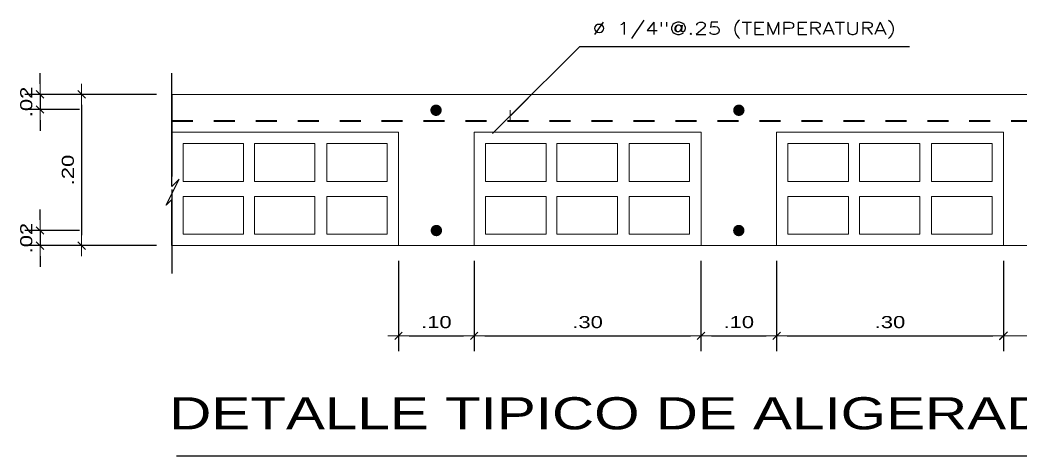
# Model space of a CAD drawing. Header units: millimetres. Extents: x 10559 to 10691, y -16579 to -16550.
# Drawn here: x 10635.908 to 10640.677, y -16560.115 to -16558.039 of the extents above; entities that cross this region are included whole.
import ezdxf
from ezdxf.enums import TextEntityAlignment as Align

# ---------------------------------------------------------------- set-up
doc = ezdxf.new("R2010")
doc.units = ezdxf.units.MM
doc.linetypes.add('HIDDEN2', pattern=[0.1875, 0.125, -0.0625])
for name, color, linetype, lineweight in [('ACERO', 4, 'Continuous', 40), ('CASCO', 2, 'Continuous', 20), ('Cotas', 8, 'Continuous', 13), ('COTAS-01', 1, 'Continuous', 9), ('ESTRIBO', 3, 'Continuous', 30), ('TEXTOCHI', 3, 'Continuous', 30), ('TEXTOS-GRANDES-03', 3, 'Continuous', 25)]:
    doc.layers.add(name, color=color, linetype=linetype, lineweight=lineweight)
doc.styles.add('R175-50', font='arial.ttf', dxfattribs={"width": 1.3, "height": 0.18})
doc.styles.add('R80-25', font='romans.shx', dxfattribs={"width": 1.3, "height": 0.04})
doc.styles.add('R80-50', font='arial.ttf', dxfattribs={"width": 1.3, "height": 0.08})
doc.dimstyles.new('1-50', dxfattribs={"dimtxt": 0.08, "dimasz": 0.1, "dimexe": 0.1, "dimexo": 0.1, "dimgap": 0.05, "dimtad": 1, "dimtoh": 1, "dimzin": 4, "dimdsep": 46, "dimtxsty": 'R80-50', "dimblk1": 'TICK1', "dimblk2": 'TICK1', "dimsah": 1, "dimcen": 0.09, "dimclrt": 3, "dimadec": 0, "dimazin": 0, "dimtfac": 1, "dimtix": 1, "dimtmove": 0, "dimatfit": 3, "dimldrblk": 'TICK1', "dimfxl": 1, "dimtolj": 1, "dimtzin": 0, "dimarcsym": 0})
doc.dimstyles.new('COTAS50', dxfattribs={"dimscale": 0.2, "dimtxt": 2.5, "dimasz": 0.8, "dimexe": 0.5, "dimexo": 0.9, "dimgap": 0.2, "dimtad": 1, "dimtoh": 1, "dimzin": 5, "dimdsep": 46, "dimtxsty": 'R80-50', "dimblk1": 'FILO', "dimblk2": 'FILO', "dimsah": 1, "dimcen": 2.5, "dimclrt": 3, "dimadec": 0, "dimazin": 0, "dimtfac": 1, "dimtdec": 4, "dimtmove": 0, "dimatfit": 3, "dimldrblk": 'FILO', "dimfxl": 1, "dimtvp": 1, "dimtolj": 1, "dimtzin": 0, "dimarcsym": 0})

# ---------------------------------------------------------------- blocks, each defined once
blk = doc.blocks.new('TICK1')
at = {"layer": 'COTAS-01'}
blk.add_line((-1, 0), (1, 0), dxfattribs=at)
at = {"layer": 'COTAS-01', "color": 4}
blk.add_line((-0.354, -0.354), (0.354, 0.354), dxfattribs=at)
blk = doc.blocks.new('*D41')
at = {"layer": 'COTAS-01', "color": 0, "lineweight": -2, "ltscale": 0.5, "transparency": 16777216}
for p, q in [((228.325, 24.7805), (227.729, 24.7805)), ((227.829, 24.7105), (227.829, 23.8505)), ((228.325, 23.7805), (227.729, 23.7805))]:
    blk.add_line(p, q, dxfattribs=at)
at = {"layer": 'Defpoints', "color": 0, "ltscale": 0.5, "transparency": 16777216}
for p in [(228.425, 24.7805), (227.829, 23.7805), (228.425, 23.7805)]:
    blk.add_point(p, dxfattribs=at)
at = {"layer": 'COTAS-01', "color": 0, "lineweight": -2, "ltscale": 0.5, "transparency": 16777216, "xscale": 0.07, "yscale": 0.07, "zscale": 0.07}
for p, rotation in [((227.829, 24.7805), 90), ((227.829, 23.7805), 270)]:
    blk.add_blockref('TICK1', p, dxfattribs=dict(at, rotation=rotation))
at = {"layer": 'COTAS-01', "color": 3, "ltscale": 0.5, "transparency": 16777216, "insert": (227.7381, 24.2805), "char_height": 0.08, "attachment_point": 5, "rotation": 90, "style": 'R80-50'}
blk.add_mtext('\\A1;.20', dxfattribs=at)
blk = doc.blocks.new('*D44')
at = {"layer": 'COTAS-01', "color": 0, "lineweight": -2, "ltscale": 0.5, "transparency": 16777216}
for p, q in [((229.925, 23.6805), (229.925, 23.0839)), ((230.425, 23.6805), (230.425, 23.0839)), ((229.995, 23.1839), (230.355, 23.1839))]:
    blk.add_line(p, q, dxfattribs=at)
at = {"layer": 'Defpoints', "color": 0, "ltscale": 0.5, "transparency": 16777216}
for p in [(229.925, 23.7805), (230.425, 23.7805), (230.425, 23.1839)]:
    blk.add_point(p, dxfattribs=at)
at = {"layer": 'COTAS-01', "color": 0, "lineweight": -2, "ltscale": 0.5, "transparency": 16777216, "xscale": 0.07, "yscale": 0.07, "zscale": 0.07, "rotation": 180}
blk.add_blockref('TICK1', (229.925, 23.1839), dxfattribs=at)
at = {"layer": 'COTAS-01', "color": 0, "lineweight": -2, "ltscale": 0.5, "transparency": 16777216, "xscale": 0.07, "yscale": 0.07, "zscale": 0.07}
blk.add_blockref('TICK1', (230.425, 23.1839), dxfattribs=at)
at = {"layer": 'COTAS-01', "color": 3, "ltscale": 0.5, "transparency": 16777216, "insert": (230.175, 23.2747), "char_height": 0.08, "attachment_point": 5, "style": 'R80-50'}
blk.add_mtext('\\A1;.10', dxfattribs=at)
blk = doc.blocks.new('*D45')
at = {"layer": 'COTAS-01', "color": 0, "lineweight": -2, "ltscale": 0.5, "transparency": 16777216}
for p, q in [((230.425, 23.6805), (230.425, 23.0839)), ((231.925, 23.6805), (231.925, 23.0839)), ((230.495, 23.1839), (231.855, 23.1839))]:
    blk.add_line(p, q, dxfattribs=at)
at = {"layer": 'Defpoints', "color": 0, "ltscale": 0.5, "transparency": 16777216}
for p in [(230.425, 23.7805), (231.925, 23.7805), (231.925, 23.1839)]:
    blk.add_point(p, dxfattribs=at)
at = {"layer": 'COTAS-01', "color": 0, "lineweight": -2, "ltscale": 0.5, "transparency": 16777216, "xscale": 0.07, "yscale": 0.07, "zscale": 0.07, "rotation": 180}
blk.add_blockref('TICK1', (230.425, 23.1839), dxfattribs=at)
at = {"layer": 'COTAS-01', "color": 0, "lineweight": -2, "ltscale": 0.5, "transparency": 16777216, "xscale": 0.07, "yscale": 0.07, "zscale": 0.07}
blk.add_blockref('TICK1', (231.925, 23.1839), dxfattribs=at)
at = {"layer": 'COTAS-01', "color": 3, "ltscale": 0.5, "transparency": 16777216, "insert": (231.175, 23.2747), "char_height": 0.08, "attachment_point": 5, "style": 'R80-50'}
blk.add_mtext('\\A1;.30', dxfattribs=at)
blk = doc.blocks.new('*D46')
at = {"layer": 'COTAS-01', "color": 0, "lineweight": -2, "ltscale": 0.5, "transparency": 16777216}
for p, q in [((231.925, 23.6805), (231.925, 23.0839)), ((232.425, 23.6805), (232.425, 23.0839)), ((231.995, 23.1839), (232.355, 23.1839))]:
    blk.add_line(p, q, dxfattribs=at)
at = {"layer": 'Defpoints', "color": 0, "ltscale": 0.5, "transparency": 16777216}
for p in [(231.925, 23.7805), (232.425, 23.7805), (232.425, 23.1839)]:
    blk.add_point(p, dxfattribs=at)
at = {"layer": 'COTAS-01', "color": 0, "lineweight": -2, "ltscale": 0.5, "transparency": 16777216, "xscale": 0.07, "yscale": 0.07, "zscale": 0.07, "rotation": 180}
blk.add_blockref('TICK1', (231.925, 23.1839), dxfattribs=at)
at = {"layer": 'COTAS-01', "color": 0, "lineweight": -2, "ltscale": 0.5, "transparency": 16777216, "xscale": 0.07, "yscale": 0.07, "zscale": 0.07}
blk.add_blockref('TICK1', (232.425, 23.1839), dxfattribs=at)
at = {"layer": 'COTAS-01', "color": 3, "ltscale": 0.5, "transparency": 16777216, "insert": (232.175, 23.2747), "char_height": 0.08, "attachment_point": 5, "style": 'R80-50'}
blk.add_mtext('\\A1;.10', dxfattribs=at)
blk = doc.blocks.new('*D47')
at = {"layer": 'COTAS-01', "color": 0, "lineweight": -2, "ltscale": 0.5, "transparency": 16777216}
for p, q in [((232.425, 23.6805), (232.425, 23.0839)), ((233.925, 23.6805), (233.925, 23.0839)), ((232.495, 23.1839), (233.855, 23.1839))]:
    blk.add_line(p, q, dxfattribs=at)
at = {"layer": 'Defpoints', "color": 0, "ltscale": 0.5, "transparency": 16777216}
for p in [(232.425, 23.7805), (233.925, 23.7805), (233.925, 23.1839)]:
    blk.add_point(p, dxfattribs=at)
at = {"layer": 'COTAS-01', "color": 0, "lineweight": -2, "ltscale": 0.5, "transparency": 16777216, "xscale": 0.07, "yscale": 0.07, "zscale": 0.07, "rotation": 180}
blk.add_blockref('TICK1', (232.425, 23.1839), dxfattribs=at)
at = {"layer": 'COTAS-01', "color": 0, "lineweight": -2, "ltscale": 0.5, "transparency": 16777216, "xscale": 0.07, "yscale": 0.07, "zscale": 0.07}
blk.add_blockref('TICK1', (233.925, 23.1839), dxfattribs=at)
at = {"layer": 'COTAS-01', "color": 3, "ltscale": 0.5, "transparency": 16777216, "insert": (233.175, 23.2747), "char_height": 0.08, "attachment_point": 5, "style": 'R80-50'}
blk.add_mtext('\\A1;.30', dxfattribs=at)
blk = doc.blocks.new('*D48')
at = {"layer": 'COTAS-01', "color": 0, "lineweight": -2, "ltscale": 0.5, "transparency": 16777216}
for p, q in [((227.5541, 24.8505), (227.5541, 24.9205)), ((227.8156, 24.7805), (227.4541, 24.7805)), ((227.5541, 24.7805), (227.5541, 24.6805)), ((227.8156, 24.6805), (227.4541, 24.6805)), ((227.5541, 24.6105), (227.5541, 24.5405))]:
    blk.add_line(p, q, dxfattribs=at)
at = {"layer": 'Defpoints', "color": 0, "ltscale": 0.5, "transparency": 16777216}
for p in [(227.9156, 24.7805), (227.5541, 24.6805), (227.9156, 24.6805)]:
    blk.add_point(p, dxfattribs=at)
at = {"layer": 'COTAS-01', "color": 0, "lineweight": -2, "ltscale": 0.5, "transparency": 16777216, "xscale": 0.07, "yscale": 0.07, "zscale": 0.07}
for p, rotation in [((227.5541, 24.7805), 270), ((227.5541, 24.6805), 90)]:
    blk.add_blockref('TICK1', p, dxfattribs=dict(at, rotation=rotation))
at = {"layer": 'COTAS-01', "color": 3, "ltscale": 0.5, "transparency": 16777216, "insert": (227.4632, 24.7305), "char_height": 0.08, "attachment_point": 5, "rotation": 90, "style": 'R80-50'}
blk.add_mtext('\\A1;.02', dxfattribs=at)
blk = doc.blocks.new('*D49')
at = {"layer": 'COTAS-01', "color": 0, "lineweight": -2, "ltscale": 0.5, "transparency": 16777216}
for p, q in [((227.5541, 23.9505), (227.5541, 24.0205)), ((227.8156, 23.8805), (227.4541, 23.8805)), ((227.5541, 23.8805), (227.5541, 23.7805)), ((227.8156, 23.7805), (227.4541, 23.7805)), ((227.5541, 23.7105), (227.5541, 23.6405))]:
    blk.add_line(p, q, dxfattribs=at)
at = {"layer": 'Defpoints', "color": 0, "ltscale": 0.5, "transparency": 16777216}
for p in [(227.9156, 23.8805), (227.5541, 23.7805), (227.9156, 23.7805)]:
    blk.add_point(p, dxfattribs=at)
at = {"layer": 'COTAS-01', "color": 0, "lineweight": -2, "ltscale": 0.5, "transparency": 16777216, "xscale": 0.07, "yscale": 0.07, "zscale": 0.07}
for p, rotation in [((227.5541, 23.8805), 270), ((227.5541, 23.7805), 90)]:
    blk.add_blockref('TICK1', p, dxfattribs=dict(at, rotation=rotation))
at = {"layer": 'COTAS-01', "color": 3, "ltscale": 0.5, "transparency": 16777216, "insert": (227.4632, 23.8305), "char_height": 0.08, "attachment_point": 5, "rotation": 90, "style": 'R80-50'}
blk.add_mtext('\\A1;.02', dxfattribs=at)
blk = doc.blocks.new('FILO')
at = {"layer": 'Cotas'}
blk.add_line((-1.041, 0), (1.041, 0), dxfattribs=at)
at = {"layer": 'Cotas', "color": 3}
blk.add_line((-0.162, -0.162), (0.162, 0.162), dxfattribs=at)
blk = doc.blocks.new('A$C08DC1EB9')
at = {"ltscale": 0.5}
for p, q in [((1.0262, 8.0974), (1.0262, 7.5537)), ((1.0262, 7.8474), (1.0262, 7.5537)), ((1.0262, 7.4689), (1.0262, 7.0974))]:
    blk.add_line(p, q, dxfattribs=at)
at = {"layer": 'ACERO', "linetype": 'HIDDEN2', "ltscale": 0.5}
blk.add_line((1.0262, 7.9231), (8.5262, 7.9231), dxfattribs=at)
at = {"layer": 'ACERO', "ltscale": 0.5, "const_width": 0.0375}
for points in [[(2.7552, 7.9924, 1), (2.7927, 7.9924, 1)], [(4.7577, 7.9924, 1), (4.7952, 7.9924, 1)], [(2.7574, 7.1974, 1), (2.7949, 7.1974, 1)], [(4.7574, 7.1974, 1), (4.7949, 7.1974, 1)]]:
    blk.add_lwpolyline(points, format="xyb", close=True, dxfattribs=at)
at = {"layer": 'CASCO', "color": 2, "ltscale": 0.5}
for p, q in [((1.0262, 8.0974), (2.5262, 8.0974)), ((1.0262, 7.0974), (8.5262, 7.0974))]:
    blk.add_line(p, q, dxfattribs=at)
at = {"layer": 'CASCO', "ltscale": 0.5}
for p, q in [((2.5262, 8.0974), (3.0262, 8.0974)), ((3.0262, 8.0974), (4.5262, 8.0974)), ((4.5262, 8.0974), (5.0262, 8.0974)), ((5.0262, 8.0974), (6.5262, 8.0974)), ((6.5262, 8.0974), (7.0262, 8.0974)), ((1.0262, 7.8474), (2.5262, 7.8474)), ((1.0262, 7.8474), (2.5262, 7.8474)), ((2.5262, 7.8474), (2.5262, 7.0974)), ((2.5262, 7.8474), (2.5262, 7.0974)), ((3.0262, 7.8474), (4.5262, 7.8474)), ((3.0262, 7.8474), (3.0262, 7.0974)), ((4.5262, 7.8474), (4.5262, 7.0974)), ((5.0262, 7.8474), (6.5262, 7.8474)), ((5.0262, 7.8474), (6.5262, 7.8474)), ((5.0262, 7.8474), (5.0262, 7.0974)), ((5.0262, 7.8474), (5.0262, 7.0974)), ((6.5262, 7.8474), (6.5262, 7.0974)), ((6.5262, 7.8474), (6.5262, 7.0974))]:
    blk.add_line(p, q, dxfattribs=at)
for points in [[(1.1012, 7.5224), (1.1012, 7.7724), (1.5012, 7.7724), (1.5012, 7.5224)], [(1.5734, 7.5224), (1.5734, 7.7724), (1.9734, 7.7724), (1.9734, 7.5224)], [(2.0512, 7.5224), (2.0512, 7.7724), (2.4512, 7.7724), (2.4512, 7.5224)], [(3.1012, 7.5224), (3.1012, 7.7724), (3.5012, 7.7724), (3.5012, 7.5224)], [(3.5734, 7.5224), (3.5734, 7.7724), (3.9734, 7.7724), (3.9734, 7.5224)], [(4.0512, 7.5224), (4.0512, 7.7724), (4.4512, 7.7724), (4.4512, 7.5224)], [(5.1012, 7.5224), (5.1012, 7.7724), (5.5012, 7.7724), (5.5012, 7.5224)], [(5.5734, 7.5224), (5.5734, 7.7724), (5.9734, 7.7724), (5.9734, 7.5224)], [(6.0512, 7.5224), (6.0512, 7.7724), (6.4512, 7.7724), (6.4512, 7.5224)], [(1.1012, 7.1724), (1.1012, 7.4224), (1.5012, 7.4224), (1.5012, 7.1724)], [(1.5734, 7.1724), (1.5734, 7.4224), (1.9734, 7.4224), (1.9734, 7.1724)], [(2.0512, 7.1724), (2.0512, 7.4224), (2.4512, 7.4224), (2.4512, 7.1724)], [(3.1012, 7.1724), (3.1012, 7.4224), (3.5012, 7.4224), (3.5012, 7.1724)], [(3.5734, 7.1724), (3.5734, 7.4224), (3.9734, 7.4224), (3.9734, 7.1724)], [(4.0512, 7.1724), (4.0512, 7.4224), (4.4512, 7.4224), (4.4512, 7.1724)], [(5.1012, 7.1724), (5.1012, 7.4224), (5.5012, 7.4224), (5.5012, 7.1724)], [(5.5734, 7.1724), (5.5734, 7.4224), (5.9734, 7.4224), (5.9734, 7.1724)], [(6.0512, 7.1724), (6.0512, 7.4224), (6.4512, 7.4224), (6.4512, 7.1724)]]:
    blk.add_lwpolyline(points, close=True, dxfattribs=at)
at = {"layer": 'COTAS-01', "ltscale": 0.5}
for p, q in [((6.3662, 6.5007), (6.2062, 6.5007)), ((6.5262, 6.5007), (7.0262, 6.5007))]:
    blk.add_line(p, q, dxfattribs=at)
at = {"layer": 'Defpoints', "color": 0, "linetype": 'ByBlock', "ltscale": 0.5}
for p in [(2.5262, 7.0974), (3.0262, 7.0974), (3.0262, 7.0974), (4.5262, 7.0974), (4.5262, 7.0974), (5.0262, 7.0974), (5.0262, 7.0974), (6.5262, 7.0974), (6.5262, 7.0974), (6.5262, 7.0974)]:
    blk.add_point(p, dxfattribs=at)
at = {"layer": 'ESTRIBO', "ltscale": 0.5}
blk.add_line((1.0262, 7.4689), (1.0262, 7.0974), dxfattribs=at)
at = {"layer": 'ESTRIBO', "color": 8, "ltscale": 0.5}
blk.add_line((1.0262, 7.0974), (1.0262, 6.9142), dxfattribs=at)
blk.add_lwpolyline([(1.0262, 7.0974), (1.0262, 7.4033), (0.9888, 7.366), (1.0751, 7.5372), (1.0262, 7.488), (1.0262, 8.2377)], dxfattribs=at)
at = {"layer": 'TEXTOS-GRANDES-03', "color": 6, "ltscale": 0.5}
blk.add_line((1.0584, 5.7071), (8.5304, 5.7071), dxfattribs=at)
at = {"layer": 'COTAS-01', "ltscale": 0.5, "xscale": 0.1600000000000819, "yscale": 0.1600000000000819, "zscale": 0.1600000000000819}
blk.add_blockref('FILO', (6.5262, 6.5007), dxfattribs=at)
at = {"layer": 'TEXTOCHI', "color": 3, "ltscale": 0.5, "style": 'R80-25', "width": 1.3}
blk.add_text('%%C 1/4"@.25 (TEMPERATURA)', height=0.08, dxfattribs=at).set_placement((3.8087, 8.4936))
at = {"layer": 'TEXTOS-GRANDES-03', "color": 6, "ltscale": 0.5, "style": 'R175-50', "width": 1.3}
blk.add_text('DETALLE TIPICO DE ALIGERADO  h=0.20', height=0.212566, dxfattribs=at).set_placement((1.0092, 5.883), (8.5291, 5.883), align=Align.ALIGNED)
at = {"layer": 'COTAS-01', "ltscale": 0.5}
for base, p1, p2, picture, middle in [((0.1552, 7.9974), (0.5168, 8.0974), (0.5168, 7.9974), '*D48', (0.0644, 8.0474)), ((0.4301, 7.0974), (1.0262, 8.0974), (1.0262, 7.0974), '*D41', (0.3393, 7.5974)), ((0.1552, 7.0974), (0.5168, 7.1974), (0.5168, 7.0974), '*D49', (0.0644, 7.1474))]:
    dim = blk.add_linear_dim(base=base, p1=p1, p2=p2, angle=90, dimstyle='1-50', override={"dimasz": 0.07, "dimlfac": 0.2, "dimfxl": 0.15}, dxfattribs=at)
    dim.commit()
    dim.dimension.update_dxf_attribs({"geometry": picture, "text_midpoint": middle, "insert": (-227.3989, -16.6831)})
for base, p1, p2, picture, middle in [((3.0262, 6.5007), (2.5262, 7.0974), (3.0262, 7.0974), '*D44', (2.7762, 6.5916)), ((4.5262, 6.5007), (3.0262, 7.0974), (4.5262, 7.0974), '*D45', (3.7762, 6.5916)), ((5.0262, 6.5007), (4.5262, 7.0974), (5.0262, 7.0974), '*D46', (4.7762, 6.5916)), ((6.5262, 6.5007), (5.0262, 7.0974), (6.5262, 7.0974), '*D47', (5.7762, 6.5916))]:
    dim = blk.add_linear_dim(base=base, p1=p1, p2=p2, dimstyle='1-50', override={"dimasz": 0.07, "dimlfac": 0.2, "dimfxl": 0.15}, dxfattribs=at)
    dim.commit()
    dim.dimension.update_dxf_attribs({"geometry": picture, "text_midpoint": middle, "insert": (-227.3989, -16.6831)})
at = {"layer": 'Cotas', "ltscale": 0.5}
blk.add_leader([(3.2646, 7.9558), (3.7258, 8.4134), (5.9045, 8.4134)], dimstyle='COTAS50', dxfattribs=at)

msp = doc.modelspace()

# ---------------------------------------------------------------- block references
at = {"xscale": 0.7204445043317141, "yscale": 0.7204445043317141, "zscale": 0.7204445043317141}
msp.add_blockref('A$C08DC1EB9', (10635.89154, -16564.22709), dxfattribs=at)

doc.saveas('drawing.dxf')
